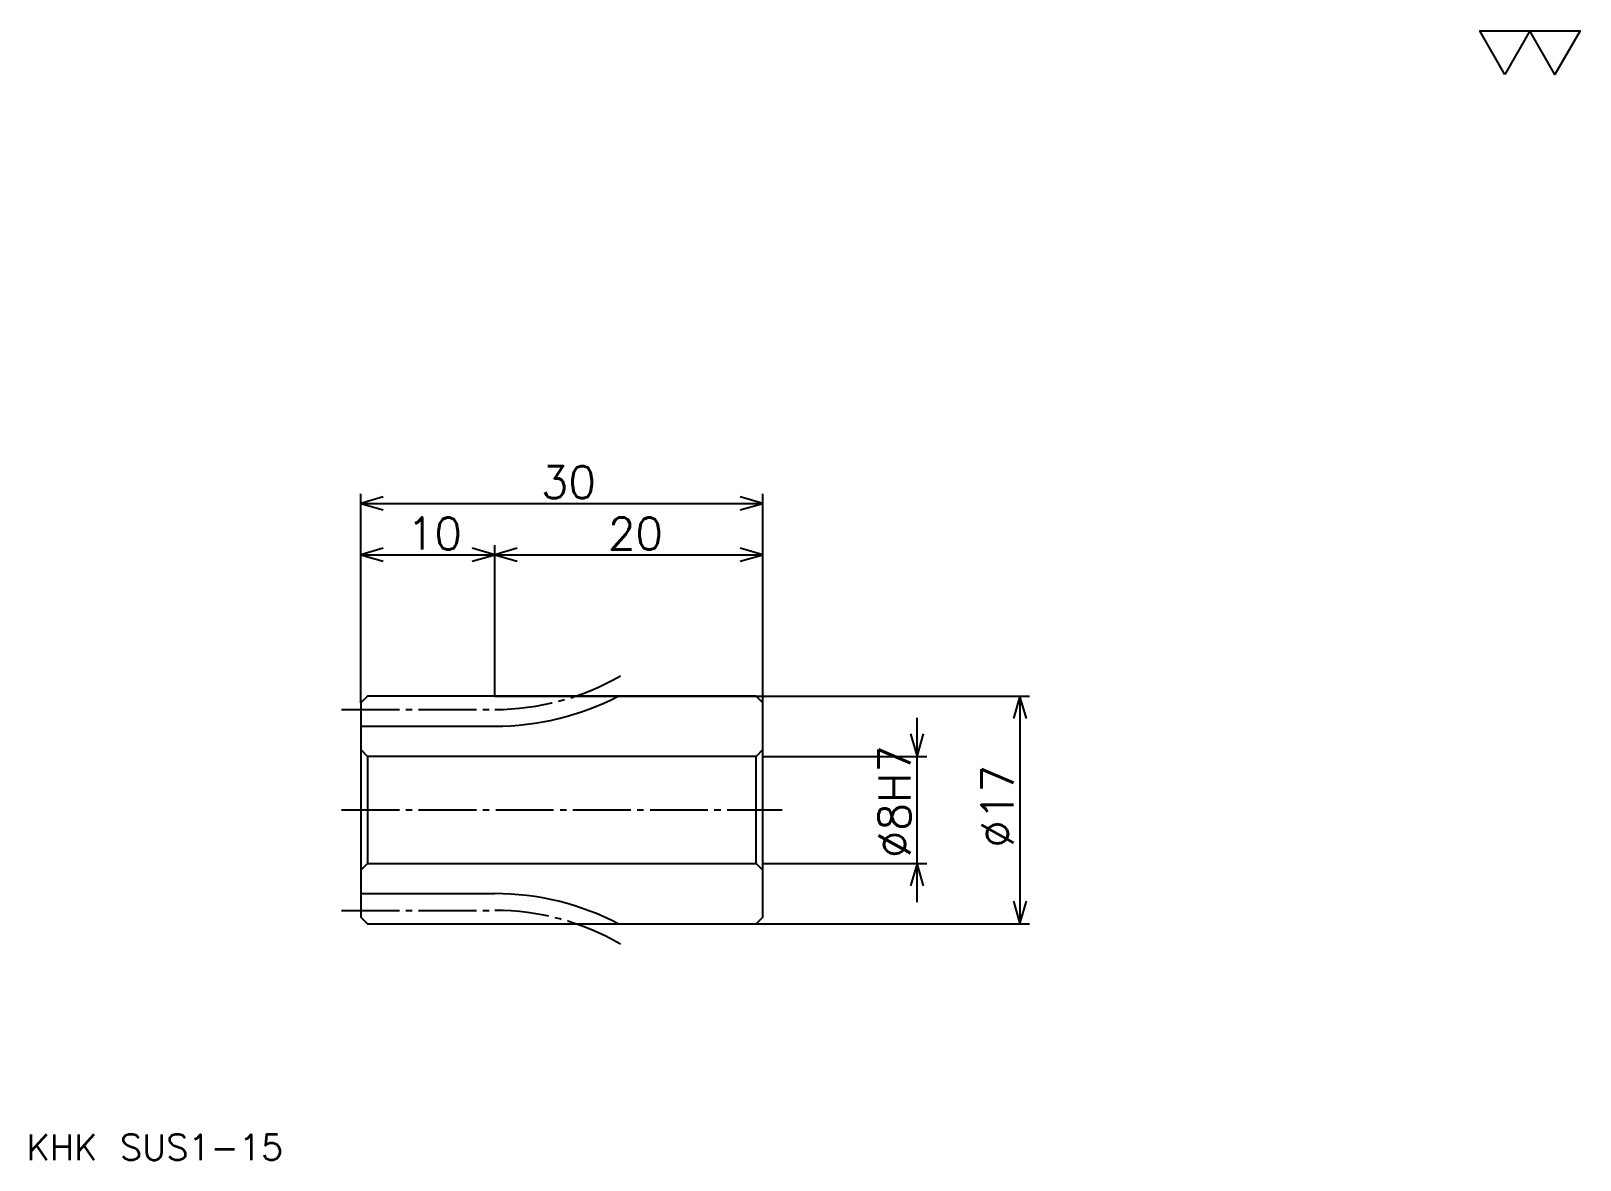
# Model space of a CAD drawing. Extents: x 5 to 121, y 5 to 90.
import ezdxf

# ---------------------------------------------------------------- set-up
doc = ezdxf.new("R2010")
doc.units = 0
doc.linetypes.add('DASHDOT', pattern=[5.755103, 4.316327, -0.479592, 0.479592, -0.479592])
doc.layers.get('0').update_dxf_attribs({"linetype": 'CONTINUOUS'})
doc.layers.add('DASHDOT', color=6, linetype='DASHDOT')
doc.styles.add('KANJI', font='TXT', dxfattribs={"bigfont": 'BIGFONT'})

msp = doc.modelspace()

# ---------------------------------------------------------------- linework, layer by layer
at = {"color": 5}
for p, q in [((29.734695, 39.913265), (29.734695, 55.020409)), ((59.734695, 39.913265), (59.734695, 55.020409)), ((29.734695, 54.301022), (59.734695, 54.301022)), ((39.734695, 39.913265), (39.734695, 51.183674)), ((29.734695, 50.464287), (39.734695, 50.464287)), ((39.734695, 50.464287), (59.734695, 50.464287)), ((29.734695, 39.413265), (29.734695, 39.913265)), ((39.734695, 39.913265), (59.734695, 39.913265)), ((59.734695, 39.913265), (79.637756, 39.913265)), ((59.734695, 39.413265), (59.734695, 39.913265)), ((78.918365, 39.913265), (78.918365, 22.913265)), ((71.244904, 24.535713), (71.244904, 38.290817)), ((59.734695, 35.413265), (71.964287, 35.413265)), ((59.734695, 27.413265), (71.964287, 27.413265)), ((39.734695, 22.913265), (59.734695, 22.913265)), ((59.734695, 22.913265), (79.637756, 22.913265))]:
    msp.add_line(p, q, dxfattribs=at)
at = {"color": 4}
for p, q in [((29.734695, 37.663265), (39.734695, 37.663265)), ((59.734695, 35.913265), (59.234695, 35.413265)), ((29.734695, 26.913265), (30.234695, 27.413265)), ((59.734695, 26.913265), (59.234695, 27.413265)), ((29.734695, 25.163265), (39.734695, 25.163265))]:
    msp.add_line(p, q, dxfattribs=at)
at = {"color": 7}
msp.add_lwpolyline([(115.102043, 86.32653), (113.231636, 89.568573), (120.713264, 89.568573), (118.842857, 86.32653), (116.97245, 89.568573), (115.102043, 86.32653)], dxfattribs=at)
at = {"color": 5}
for points in [[(31.413267, 54.780613), (29.734695, 54.301022), (31.413267, 53.82143)], [(58.056122, 53.82143), (59.734695, 54.301022), (58.056122, 54.780613)], [(31.413267, 50.943878), (29.734695, 50.464287), (31.413267, 49.984695)], [(38.056122, 49.984695), (39.734695, 50.464287), (38.056122, 50.943878)], [(41.413269, 50.943878), (39.734695, 50.464287), (41.413269, 49.984695)], [(58.056122, 49.984695), (59.734695, 50.464287), (58.056122, 50.943878)], [(79.397964, 38.234695), (78.918365, 39.913265), (78.438782, 38.234695)], [(70.765305, 37.091835), (71.244904, 35.413265), (71.724487, 37.091835)], [(71.724487, 25.734694), (71.244904, 27.413265), (70.765305, 25.734694)], [(78.438782, 24.591837), (78.918365, 22.913265), (79.397964, 24.591837)]]:
    msp.add_lwpolyline(points, dxfattribs=at)
at = {"color": 4}
for points in [[(39.734695, 39.913265), (39.734695, 39.913265), (30.234695, 39.913265), (29.734695, 39.413265), (29.734695, 26.913265)], [(29.734695, 26.913265), (29.734695, 23.413265), (30.234695, 22.913265), (39.734695, 22.913265), (39.734695, 22.913265), (39.734695, 22.913265), (59.234695, 22.913265), (59.734695, 23.413265), (59.734695, 39.413265), (59.234695, 39.913265), (39.734695, 39.913265), (39.734695, 39.913265)], [(29.734695, 35.913265), (30.234695, 35.413265), (30.234695, 27.413265), (59.234695, 27.413265), (59.234695, 35.413265), (30.234695, 35.413265)]]:
    msp.add_lwpolyline(points, dxfattribs=at)
for centre, start, end in [((39.734695, 57.663265), 270, 297.43924009), ((39.734695, 5.163265), 62.56075991, 90)]:
    msp.add_arc(centre, 20, start, end, dxfattribs=at)
at = {"layer": 'DASHDOT', "color": 7}
for p, q in [((28.295919, 38.913265), (39.734695, 38.913265)), ((28.295919, 31.413265), (61.17347, 31.413265)), ((28.295919, 23.913265), (39.734695, 23.913265))]:
    msp.add_line(p, q, dxfattribs=at)
for centre, start, end in [((39.734695, 57.663265), 270, 300.00000045), ((39.734695, 5.163265), 59.99999955, 90)]:
    msp.add_arc(centre, 18.75, start, end, dxfattribs=at)

# ---------------------------------------------------------------- texts
at = {"color": 7, "style": 'KANJI'}
for s, height, p in [('30', 2.397959, (43.176022, 54.684692)), ('10', 2.397959, (33.176022, 50.847961)), ('20', 2.397959, (48.176022, 50.847961)), ('KHK SUS1-15', 1.918367, (4.795918, 5.27551))]:
    msp.add_text(s, height=height, dxfattribs=at).set_placement(p)
for s, p in [('%%c8H7', (70.765305, 27.816326)), ('%%c17', (78.438782, 28.595663))]:
    msp.add_text(s, height=2.397959, rotation=90, dxfattribs=at).set_placement(p)

doc.saveas('drawing.dxf')
